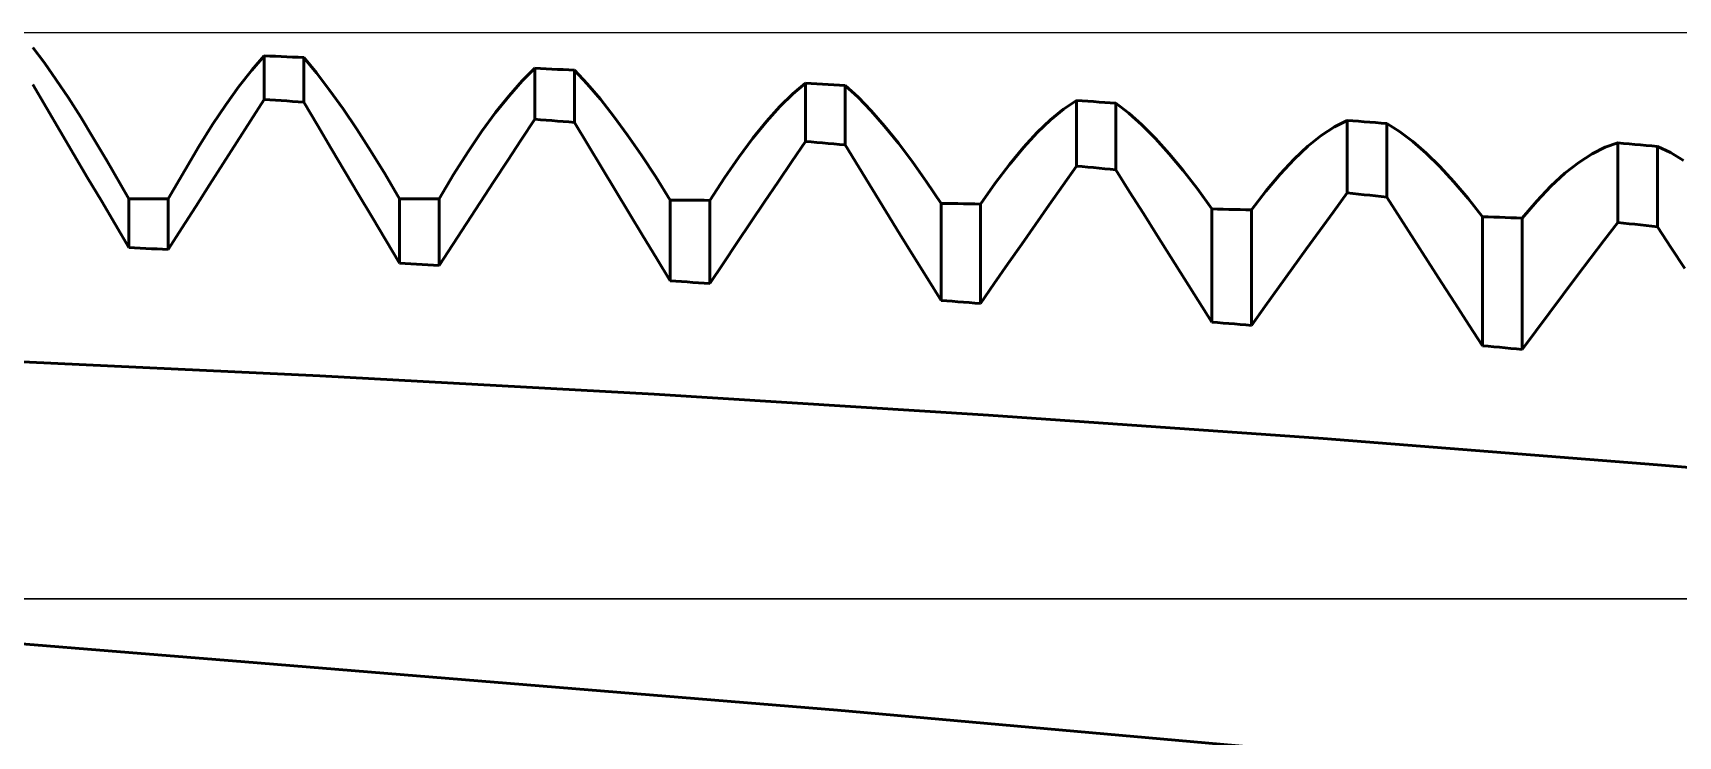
# Model space of a CAD drawing. Header units: millimetres. Extents: x -64 to 56, y -38 to 52.
# Drawn here: x 15.06 to 22.65, y 1.5 to 4.75 of the extents above; entities that cross this region are included whole.
import ezdxf

# ---------------------------------------------------------------- set-up
doc = ezdxf.new("R2010")
doc.units = ezdxf.units.MM
doc.header["$LTSCALE"] = 5.3
for name, color, linetype in [('1', 4, 'CONTINUOUS'), ('CUT', 1, 'CONTINUOUS'), ('NOCUT', 7, 'CONTINUOUS')]:
    doc.layers.add(name, color=color, linetype=linetype)

msp = doc.modelspace()

# ---------------------------------------------------------------- linework, layer by layer
at = {"layer": '1', "color": 4, "linetype": 'CONTINUOUS', "lineweight": 50}
for p, q in [((15.111, 4.6117), (15.0575, 4.6833)), ((16.0676, 4.5776), (16.125, 4.644)), ((16.1511, 4.6429), (16.125, 4.644)), ((16.125, 4.4429), (16.125, 4.644)), ((16.1771, 4.6419), (16.1511, 4.6429)), ((16.2032, 4.6408), (16.1771, 4.6419)), ((16.2293, 4.6397), (16.2032, 4.6408)), ((16.2554, 4.6386), (16.2293, 4.6397)), ((16.2814, 4.6375), (16.2554, 4.6386)), ((16.3075, 4.6364), (16.2814, 4.6375)), ((16.3668, 4.565), (16.3075, 4.6364)), ((16.3075, 4.4302), (16.3075, 4.6364)), ((15.1656, 4.5339), (15.111, 4.6117)), ((16.0087, 4.5024), (16.0676, 4.5776)), ((16.4275, 4.4858), (16.3668, 4.565)), ((17.316, 4.5281), (17.375, 4.587)), ((17.4011, 4.5857), (17.375, 4.587)), ((17.375, 4.3514), (17.375, 4.587)), ((17.4271, 4.5844), (17.4011, 4.5857)), ((17.4532, 4.5831), (17.4271, 4.5844)), ((17.4793, 4.5817), (17.4532, 4.5831)), ((17.5054, 4.5804), (17.4793, 4.5817)), ((17.5314, 4.5791), (17.5054, 4.5804)), ((17.5575, 4.5777), (17.5314, 4.5791)), ((17.6168, 4.5146), (17.5575, 4.5777)), ((17.5575, 4.3371), (17.5575, 4.5777)), ((15.1207, 4.4044), (15.0575, 4.5124)), ((15.2214, 4.4502), (15.1656, 4.5339)), ((15.9486, 4.4187), (16.0087, 4.5024)), ((16.4896, 4.3991), (16.4275, 4.4858)), ((17.2556, 4.4598), (17.316, 4.5281)), ((17.6775, 4.4436), (17.6168, 4.5146)), ((18.566, 4.469), (18.625, 4.5184)), ((18.6511, 4.5168), (18.625, 4.5184)), ((18.625, 4.2489), (18.625, 4.5184)), ((18.6771, 4.5153), (18.6511, 4.5168)), ((18.7032, 4.5137), (18.6771, 4.5153)), ((18.7293, 4.5121), (18.7032, 4.5137)), ((18.7554, 4.5105), (18.7293, 4.5121)), ((18.7814, 4.509), (18.7554, 4.5105)), ((18.8075, 4.5074), (18.7814, 4.509)), ((18.8668, 4.4528), (18.8075, 4.5074)), ((18.8075, 4.233), (18.8075, 4.5074)), ((15.2783, 4.3606), (15.2214, 4.4502)), ((15.8871, 4.3265), (15.9486, 4.4187)), ((16.0618, 4.3446), (16.125, 4.4429)), ((16.1511, 4.4411), (16.125, 4.4429)), ((16.1771, 4.4393), (16.1511, 4.4411)), ((16.2032, 4.4375), (16.1771, 4.4393)), ((16.2293, 4.4357), (16.2032, 4.4375)), ((16.2554, 4.4339), (16.2293, 4.4357)), ((16.2814, 4.4321), (16.2554, 4.4339)), ((16.3075, 4.4302), (16.2814, 4.4321)), ((16.3707, 4.3236), (16.3075, 4.4302)), ((17.1938, 4.3822), (17.2556, 4.4598)), ((17.7396, 4.3648), (17.6775, 4.4436)), ((18.4438, 4.3415), (18.5056, 4.41)), ((18.5056, 4.41), (18.566, 4.469)), ((18.9275, 4.39), (18.8668, 4.4528)), ((19.816, 4.3983), (19.875, 4.4381)), ((19.9011, 4.4363), (19.875, 4.4381)), ((19.875, 4.1355), (19.875, 4.4381)), ((19.9271, 4.4345), (19.9011, 4.4363)), ((19.9532, 4.4327), (19.9271, 4.4345)), ((19.9793, 4.4309), (19.9532, 4.4327)), ((20.0054, 4.429), (19.9793, 4.4309)), ((20.0314, 4.4272), (20.0054, 4.429)), ((20.0575, 4.4254), (20.0314, 4.4272)), ((20.1168, 4.3794), (20.0575, 4.4254)), ((20.0575, 4.118), (20.0575, 4.4254)), ((15.1839, 4.2966), (15.1207, 4.4044)), ((15.3362, 4.2656), (15.2783, 4.3606)), ((15.9986, 4.246), (16.0618, 4.3446)), ((16.553, 4.3051), (16.4896, 4.3991)), ((17.1305, 4.2956), (17.1938, 4.3822)), ((17.3118, 4.2557), (17.375, 4.3514)), ((17.4011, 4.3494), (17.375, 4.3514)), ((17.4271, 4.3473), (17.4011, 4.3494)), ((17.4532, 4.3453), (17.4271, 4.3473)), ((17.4793, 4.3432), (17.4532, 4.3453)), ((17.5054, 4.3412), (17.4793, 4.3432)), ((17.5314, 4.3392), (17.5054, 4.3412)), ((17.5575, 4.3371), (17.5314, 4.3392)), ((17.6207, 4.232), (17.5575, 4.3371)), ((17.803, 4.2785), (17.7396, 4.3648)), ((18.3805, 4.2638), (18.4438, 4.3415)), ((18.9896, 4.3193), (18.9275, 4.39)), ((19.6938, 4.2897), (19.7556, 4.3488)), ((19.7556, 4.3488), (19.816, 4.3983)), ((20.1775, 4.3251), (20.1168, 4.3794)), ((21.066, 4.3161), (21.125, 4.346)), ((21.1511, 4.344), (21.125, 4.346)), ((21.125, 4.0111), (21.125, 4.346)), ((21.1771, 4.3419), (21.1511, 4.344)), ((21.2032, 4.3399), (21.1771, 4.3419)), ((21.2293, 4.3378), (21.2032, 4.3399)), ((21.2554, 4.3357), (21.2293, 4.3378)), ((21.2814, 4.3337), (21.2554, 4.3357)), ((21.3075, 4.3316), (21.2814, 4.3337)), ((21.3668, 4.2944), (21.3075, 4.3316)), ((21.3075, 3.9919), (21.3075, 4.3316)), ((15.2471, 4.1889), (15.1839, 4.2966)), ((15.395, 4.1655), (15.3362, 4.2656)), ((15.8242, 4.2262), (15.8871, 4.3265)), ((16.4339, 4.2171), (16.3707, 4.3236)), ((16.6176, 4.2043), (16.553, 4.3051)), ((17.0658, 4.2001), (17.1305, 4.2956)), ((17.2486, 4.1597), (17.3118, 4.2557)), ((17.8676, 4.1852), (17.803, 4.2785)), ((18.3158, 4.1769), (18.3805, 4.2638)), ((19.053, 4.2409), (18.9896, 4.3193)), ((19.6305, 4.221), (19.6938, 4.2897)), ((20.2396, 4.2627), (20.1775, 4.3251)), ((20.303, 4.1924), (20.2396, 4.2627)), ((20.9438, 4.2265), (21.0056, 4.2762)), ((21.0056, 4.2762), (21.066, 4.3161)), ((21.4275, 4.2487), (21.3668, 4.2944)), ((15.3103, 4.0814), (15.2471, 4.1889)), ((15.76, 4.1178), (15.8242, 4.2262)), ((15.9354, 4.1472), (15.9986, 4.246)), ((16.4971, 4.1108), (16.4339, 4.2171)), ((16.6832, 4.0971), (16.6176, 4.2043)), ((16.9997, 4.0959), (17.0658, 4.2001)), ((17.6839, 4.1272), (17.6207, 4.232)), ((17.9332, 4.0851), (17.8676, 4.1852)), ((18.5618, 4.1561), (18.625, 4.2489)), ((18.6511, 4.2467), (18.625, 4.2489)), ((18.6771, 4.2444), (18.6511, 4.2467)), ((18.7032, 4.2421), (18.6771, 4.2444)), ((18.7293, 4.2399), (18.7032, 4.2421)), ((18.7554, 4.2376), (18.7293, 4.2399)), ((18.7814, 4.2353), (18.7554, 4.2376)), ((18.8075, 4.233), (18.7814, 4.2353)), ((18.8707, 4.1298), (18.8075, 4.233)), ((19.1176, 4.1553), (19.053, 4.2409)), ((19.5658, 4.143), (19.6305, 4.221)), ((20.3676, 4.1146), (20.303, 4.1924)), ((20.8805, 4.1672), (20.9438, 4.2265)), ((21.4896, 4.1947), (21.4275, 4.2487)), ((21.553, 4.1327), (21.4896, 4.1947)), ((22.1938, 4.152), (22.2556, 4.1919)), ((22.2556, 4.1919), (22.316, 4.222)), ((22.316, 4.222), (22.375, 4.242)), ((22.4011, 4.2397), (22.375, 4.242)), ((22.375, 3.8752), (22.375, 4.242)), ((22.4271, 4.2374), (22.4011, 4.2397)), ((22.4532, 4.235), (22.4271, 4.2374)), ((22.4793, 4.2327), (22.4532, 4.235)), ((22.5054, 4.2304), (22.4793, 4.2327)), ((22.5314, 4.2281), (22.5054, 4.2304)), ((22.5575, 4.2257), (22.5314, 4.2281)), ((22.6168, 4.1974), (22.5575, 4.2257)), ((22.5575, 3.8544), (22.5575, 4.2257)), ((22.6775, 4.1605), (22.6168, 4.1974)), ((15.5, 3.9836), (15.3936, 4.1679)), ((15.6825, 3.9836), (15.7602, 4.1181)), ((15.8722, 4.0481), (15.9354, 4.1472)), ((16.5603, 4.0047), (16.4971, 4.1108)), ((17.1854, 4.0634), (17.2486, 4.1597)), ((17.7471, 4.0225), (17.6839, 4.1272)), ((18.2497, 4.0811), (18.3158, 4.1769)), ((18.4986, 4.0629), (18.5618, 4.1561)), ((18.9339, 4.0268), (18.8707, 4.1298)), ((19.1832, 4.0626), (19.1176, 4.1553)), ((19.4998, 4.0559), (19.5658, 4.143)), ((19.8118, 4.0458), (19.875, 4.1355)), ((19.9011, 4.133), (19.875, 4.1355)), ((19.9271, 4.1306), (19.9011, 4.133)), ((19.9532, 4.1281), (19.9271, 4.1306)), ((19.9793, 4.1256), (19.9532, 4.1281)), ((20.0054, 4.1231), (19.9793, 4.1256)), ((20.0314, 4.1206), (20.0054, 4.1231)), ((20.0575, 4.118), (20.0314, 4.1206)), ((20.1207, 4.0169), (20.0575, 4.118)), ((20.4332, 4.0295), (20.3676, 4.1146)), ((20.8158, 4.0983), (20.8805, 4.1672)), ((21.6176, 4.063), (21.553, 4.1327)), ((22.0658, 4.0427), (22.1305, 4.1022)), ((22.1305, 4.1022), (22.1938, 4.152)), ((15.3735, 3.974), (15.3103, 4.0814)), ((15.809, 3.9488), (15.8722, 4.0481)), ((16.75, 3.9836), (16.6832, 4.0971)), ((16.9325, 3.9835), (16.9997, 4.0959)), ((17.1222, 3.9669), (17.1854, 4.0634)), ((18, 3.9784), (17.9332, 4.0851)), ((18.1825, 3.9768), (18.2497, 4.0811)), ((18.4354, 3.9695), (18.4986, 4.0629)), ((18.9971, 3.924), (18.9339, 4.0268)), ((19.25, 3.963), (19.1832, 4.0626)), ((19.4325, 3.9599), (19.4998, 4.0559)), ((19.7486, 3.9558), (19.8118, 4.0458)), ((20.5, 3.9374), (20.4332, 4.0295)), ((20.7498, 4.0201), (20.8158, 4.0983)), ((21.6832, 3.9858), (21.6176, 4.063)), ((21.9998, 3.9735), (22.0658, 4.0427)), ((15.4367, 3.8667), (15.3735, 3.974)), ((15.5, 3.9836), (15.6825, 3.9836)), ((15.5, 3.7595), (15.5, 3.9836)), ((15.6825, 3.7495), (15.6825, 3.9836)), ((16.6235, 3.8987), (16.5603, 4.0047)), ((16.75, 3.9836), (16.7541, 3.9836)), ((16.75, 3.6871), (16.75, 3.9836)), ((16.7838, 3.9836), (16.7541, 3.9836)), ((16.8136, 3.9836), (16.7838, 3.9836)), ((16.8433, 3.9835), (16.8136, 3.9836)), ((16.873, 3.9835), (16.8433, 3.9835)), ((16.9028, 3.9835), (16.873, 3.9835)), ((16.9325, 3.9835), (16.9028, 3.9835)), ((16.9325, 3.6758), (16.9325, 3.9835)), ((17.059, 3.8701), (17.1222, 3.9669)), ((17.8103, 3.918), (17.7471, 4.0225)), ((18.0261, 3.9782), (18, 3.9784)), ((18, 3.6056), (18, 3.9784)), ((18.0521, 3.978), (18.0261, 3.9782)), ((18.0782, 3.9778), (18.0521, 3.978)), ((18.1043, 3.9775), (18.0782, 3.9778)), ((18.1304, 3.9773), (18.1043, 3.9775)), ((18.1564, 3.9771), (18.1304, 3.9773)), ((18.1825, 3.9768), (18.1564, 3.9771)), ((18.1825, 3.5929), (18.1825, 3.9768)), ((18.3722, 3.8758), (18.4354, 3.9695)), ((19.2761, 3.9626), (19.25, 3.963)), ((19.25, 3.5149), (19.25, 3.963)), ((19.3021, 3.9622), (19.2761, 3.9626)), ((19.3282, 3.9617), (19.3021, 3.9622)), ((19.3543, 3.9613), (19.3282, 3.9617)), ((19.3804, 3.9608), (19.3543, 3.9613)), ((19.4064, 3.9604), (19.3804, 3.9608)), ((19.4325, 3.9599), (19.4064, 3.9604)), ((19.4325, 3.5009), (19.4325, 3.9599)), ((19.6854, 3.8654), (19.7486, 3.9558)), ((20.1839, 3.916), (20.1207, 4.0169)), ((20.6825, 3.9328), (20.7498, 4.0201)), ((21.0618, 3.9247), (21.125, 4.0111)), ((21.1511, 4.0083), (21.125, 4.0111)), ((21.1771, 4.0056), (21.1511, 4.0083)), ((21.2032, 4.0029), (21.1771, 4.0056)), ((21.2293, 4.0002), (21.2032, 4.0029)), ((21.2554, 3.9974), (21.2293, 4.0002)), ((21.2814, 3.9947), (21.2554, 3.9974)), ((21.3075, 3.9919), (21.2814, 3.9947)), ((21.3707, 3.8931), (21.3075, 3.9919)), ((21.75, 3.9013), (21.6832, 3.9858)), ((21.9325, 3.8952), (21.9998, 3.9735)), ((15.7457, 3.8493), (15.809, 3.9488)), ((16.6867, 3.7928), (16.6235, 3.8987)), ((17.8735, 3.8137), (17.8103, 3.918)), ((18.309, 3.7818), (18.3722, 3.8758)), ((19.0603, 3.8214), (18.9971, 3.924)), ((20.2471, 3.8153), (20.1839, 3.916)), ((20.5261, 3.9367), (20.5, 3.9374)), ((20.5, 3.415), (20.5, 3.9374)), ((20.5521, 3.9361), (20.5261, 3.9367)), ((20.5782, 3.9354), (20.5521, 3.9361)), ((20.6043, 3.9348), (20.5782, 3.9354)), ((20.6304, 3.9341), (20.6043, 3.9348)), ((20.6564, 3.9334), (20.6304, 3.9341)), ((20.6825, 3.9328), (20.6564, 3.9334)), ((20.6825, 3.3996), (20.6825, 3.9328)), ((20.9986, 3.8381), (21.0618, 3.9247)), ((21.4339, 3.7946), (21.3707, 3.8931)), ((21.7761, 3.9004), (21.75, 3.9013)), ((21.75, 3.3057), (21.75, 3.9013)), ((21.8021, 3.8996), (21.7761, 3.9004)), ((21.8282, 3.8987), (21.8021, 3.8996)), ((21.8543, 3.8978), (21.8282, 3.8987)), ((21.8804, 3.8969), (21.8543, 3.8978)), ((21.9064, 3.896), (21.8804, 3.8969)), ((21.9325, 3.8952), (21.9064, 3.896)), ((21.9325, 3.2889), (21.9325, 3.8952)), ((22.3118, 3.7926), (22.375, 3.8752)), ((22.4011, 3.8723), (22.375, 3.8752)), ((15.5, 3.7595), (15.4367, 3.8667)), ((15.6825, 3.7495), (15.7457, 3.8493)), ((16.9958, 3.7731), (17.059, 3.8701)), ((17.9367, 3.7095), (17.8735, 3.8137)), ((19.1235, 3.719), (19.0603, 3.8214)), ((19.6222, 3.7748), (19.6854, 3.8654)), ((20.3103, 3.7149), (20.2471, 3.8153)), ((20.9354, 3.7511), (20.9986, 3.8381)), ((22.4271, 3.8693), (22.4011, 3.8723)), ((22.4532, 3.8664), (22.4271, 3.8693)), ((22.4793, 3.8634), (22.4532, 3.8664)), ((22.5054, 3.8604), (22.4793, 3.8634)), ((22.5314, 3.8574), (22.5054, 3.8604)), ((22.5575, 3.8544), (22.5314, 3.8574)), ((22.6207, 3.7582), (22.5575, 3.8544)), ((15.5261, 3.7581), (15.5, 3.7595)), ((15.5521, 3.7567), (15.5261, 3.7581)), ((15.5782, 3.7553), (15.5521, 3.7567)), ((15.6043, 3.7538), (15.5782, 3.7553)), ((15.6304, 3.7524), (15.6043, 3.7538)), ((15.6564, 3.751), (15.6304, 3.7524)), ((15.6825, 3.7495), (15.6564, 3.751)), ((16.75, 3.6871), (16.6867, 3.7928)), ((16.9325, 3.6758), (16.9958, 3.7731)), ((18.2458, 3.6875), (18.309, 3.7818)), ((19.559, 3.6838), (19.6222, 3.7748)), ((20.8722, 3.6637), (20.9354, 3.7511)), ((21.4971, 3.6963), (21.4339, 3.7946)), ((22.2486, 3.7096), (22.3118, 3.7926)), ((22.6839, 3.6622), (22.6207, 3.7582)), ((16.7761, 3.6855), (16.75, 3.6871)), ((16.8021, 3.6839), (16.7761, 3.6855)), ((16.8282, 3.6823), (16.8021, 3.6839)), ((16.8543, 3.6807), (16.8282, 3.6823)), ((16.8804, 3.6791), (16.8543, 3.6807)), ((16.9064, 3.6774), (16.8804, 3.6791)), ((16.9325, 3.6758), (16.9064, 3.6774)), ((18, 3.6056), (17.9367, 3.7095)), ((18.1825, 3.5929), (18.2458, 3.6875)), ((19.1867, 3.6169), (19.1235, 3.719)), ((19.4958, 3.5925), (19.559, 3.6838)), ((20.3735, 3.6147), (20.3103, 3.7149)), ((20.809, 3.576), (20.8722, 3.6637)), ((21.5603, 3.5982), (21.4971, 3.6963)), ((22.1854, 3.6262), (22.2486, 3.7096)), ((18.0261, 3.6038), (18, 3.6056)), ((18.0521, 3.602), (18.0261, 3.6038)), ((18.0782, 3.6002), (18.0521, 3.602)), ((18.1043, 3.5984), (18.0782, 3.6002)), ((18.1304, 3.5966), (18.1043, 3.5984)), ((18.1564, 3.5947), (18.1304, 3.5966)), ((18.1825, 3.5929), (18.1564, 3.5947)), ((19.25, 3.5149), (19.1867, 3.6169)), ((19.4325, 3.5009), (19.4958, 3.5925)), ((20.4367, 3.5147), (20.3735, 3.6147)), ((20.7458, 3.488), (20.809, 3.576)), ((21.6235, 3.5004), (21.5603, 3.5982)), ((22.1222, 3.5424), (22.1854, 3.6262)), ((19.2761, 3.5129), (19.25, 3.5149)), ((19.3021, 3.5109), (19.2761, 3.5129)), ((19.3282, 3.5089), (19.3021, 3.5109)), ((19.3543, 3.5069), (19.3282, 3.5089)), ((19.3804, 3.5049), (19.3543, 3.5069)), ((19.4064, 3.5029), (19.3804, 3.5049)), ((19.4325, 3.5009), (19.4064, 3.5029)), ((20.5, 3.415), (20.4367, 3.5147)), ((21.6867, 3.4029), (21.6235, 3.5004)), ((22.059, 3.4583), (22.1222, 3.5424)), ((20.6825, 3.3996), (20.7458, 3.488)), ((21.9958, 3.3738), (22.059, 3.4583)), ((20.5261, 3.4128), (20.5, 3.415)), ((20.5521, 3.4106), (20.5261, 3.4128)), ((20.5782, 3.4084), (20.5521, 3.4106)), ((20.6043, 3.4062), (20.5782, 3.4084)), ((20.6304, 3.404), (20.6043, 3.4062)), ((20.6564, 3.4018), (20.6304, 3.404)), ((20.6825, 3.3996), (20.6564, 3.4018)), ((21.75, 3.3057), (21.6867, 3.4029)), ((21.9325, 3.2889), (21.9958, 3.3738)), ((21.7761, 3.3033), (21.75, 3.3057)), ((21.8021, 3.3009), (21.7761, 3.3033)), ((21.8282, 3.2985), (21.8021, 3.3009)), ((21.8543, 3.2962), (21.8282, 3.2985)), ((21.8804, 3.2938), (21.8543, 3.2962)), ((21.9064, 3.2914), (21.8804, 3.2938)), ((21.9325, 3.2889), (21.9064, 3.2914)), ((16.3818, 3.1665), (14.8379, 3.2389)), ((17.9257, 3.0819), (16.3818, 3.1665)), ((19.4697, 2.9853), (17.9257, 3.0819)), ((21.0136, 2.8769), (19.4697, 2.9853)), ((22.5575, 2.756), (21.0136, 2.8769)), ((24.1014, 2.6223), (22.5575, 2.756)), ((15.1197, 1.9199), (14.9296, 1.9354)), ((15.3099, 1.9045), (15.1197, 1.9199)), ((15.5, 1.8892), (15.3099, 1.9045)), ((15.7683, 1.8679), (15.5, 1.8892)), ((16.0366, 1.8468), (15.7683, 1.8679)), ((18.772, 1.6237), (16.0366, 1.8469)), ((21.5074, 1.3803), (18.772, 1.6237))]:
    msp.add_line(p, q, dxfattribs=at)
at = {"layer": 'CUT', "color": 1, "linetype": 'CONTINUOUS', "lineweight": 25}
for p, q in [((37.5575, 4.75), (11.75, 4.75)), ((11.75, 2.1375), (37.99, 2.1375))]:
    msp.add_line(p, q, dxfattribs=at)
at = {"layer": 'NOCUT', "color": 7, "linetype": 'CONTINUOUS', "lineweight": 25}
msp.add_line((37.99, 2.1375), (11.75, 2.1375), dxfattribs=at)

doc.saveas('drawing.dxf')
